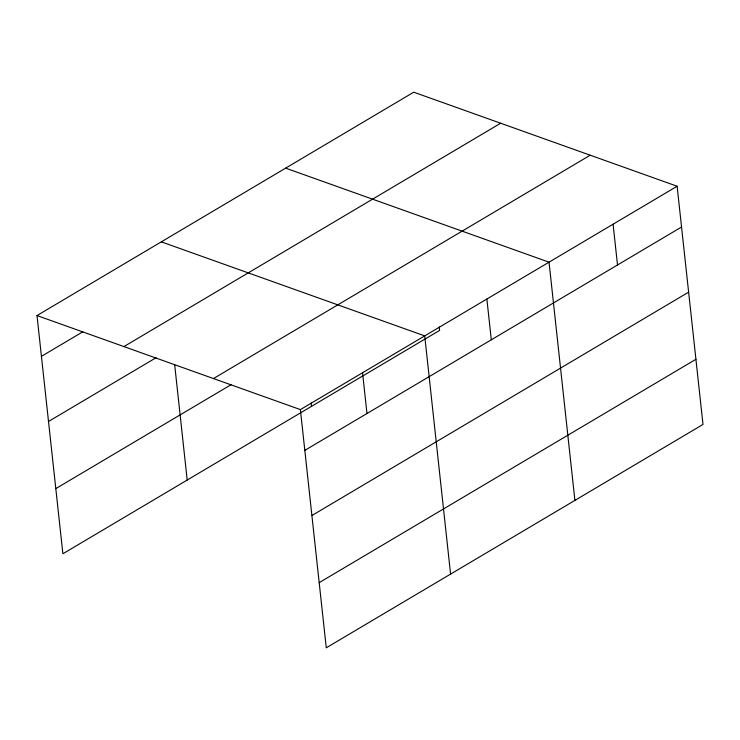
<?xml version="1.0" encoding="UTF-8"?>
<svg xmlns="http://www.w3.org/2000/svg" width="740" height="740" viewBox="0 0 740 740"><rect width="100%" height="100%" fill="white"/><g stroke="black" fill="none" stroke-linecap="round" stroke-linejoin="round"><path stroke-width="1.11" d="M37 315.555L413.734 92.195L677.119 186.24L703 424.446L326.266 647.805L300.385 409.599L37 315.555L62.882 553.76L439.615 330.401L439.236 326.978M41.431 356.338L82.871 331.77M123.922 346.588L500.656 123.229M48.507 421.486L156.057 357.725M213.472 378.565L590.206 155.206M55.796 488.613L231.426 384.486M300.385 409.599L677.119 186.24M304.815 450.373L681.549 227.013M311.892 515.53L688.635 292.161M319.19 582.648L695.924 359.289M285.649 168.137L549.034 262.182L574.906 500.388M161.32 241.85L424.714 335.886L450.586 574.092M613.081 224.211L617.512 264.985M486.874 299.034L491.305 339.808M362.554 372.738L366.975 413.521M311.151 402.921L311.522 406.343M174.686 364.848L187.202 480.057"/></g></svg>
